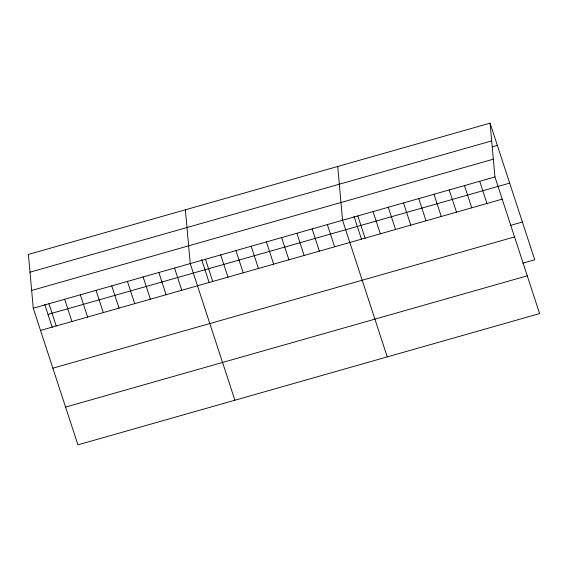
<?xml version="1.0" encoding="UTF-8"?>
<svg xmlns="http://www.w3.org/2000/svg" width="568" height="568" viewBox="0 0 568 568"><rect width="100%" height="100%" fill="white"/><g stroke="black" fill="none" stroke-linecap="round" stroke-linejoin="round"><path stroke-width="0.85" d="M490.077 123.149L28.4 254.421L33.264 308.211L77.922 444.85L539.6 313.579L494.941 176.939L490.077 123.149L534.736 259.789L522.887 263.154M30.005 272.171L491.682 140.899M492.257 146.8L497.341 145.358M31.659 290.461L493.336 159.189M33.264 308.211L494.941 176.939M48.003 314.388L509.681 183.116M40.52 330.427L502.197 199.155M510.547 225.397L522.397 222.024M52.859 368.185L514.544 236.913M65.583 407.093L527.26 275.821M479.704 181.277L486.961 203.486M464.468 185.608L471.731 207.817M449.231 189.939L456.495 212.148M433.995 194.27L441.258 216.479M418.765 198.601L426.021 220.817M403.529 202.932L410.785 225.148M388.292 207.263L395.555 229.479M373.055 211.601L380.319 233.81M357.819 215.932L365.082 238.141M354.034 216.373L361.567 239.405M387.248 356.903L342.582 220.263L337.726 166.467M327.353 224.594L334.609 246.803M312.116 228.925L319.372 251.141M296.879 233.256L304.143 255.472M281.643 237.587L288.906 259.803M266.406 241.925L273.669 264.134M251.177 246.256L258.433 268.465M235.94 250.587L243.196 272.796M220.703 254.918L227.96 277.127M205.467 259.249L212.73 281.458M201.683 259.69L209.209 282.729M234.889 400.22L190.23 263.58L185.374 209.784M174.532 268.046L181.796 290.255M158.834 272.505L166.097 294.721M143.143 276.971L150.399 299.18M127.445 281.437L134.701 303.646M111.747 285.896L119.003 308.112M96.049 290.362L103.312 312.57M80.351 294.827L87.614 317.036M64.653 299.286L71.916 321.502M48.955 303.752L56.218 325.961M44.709 304.32L52.242 327.36"/></g></svg>
